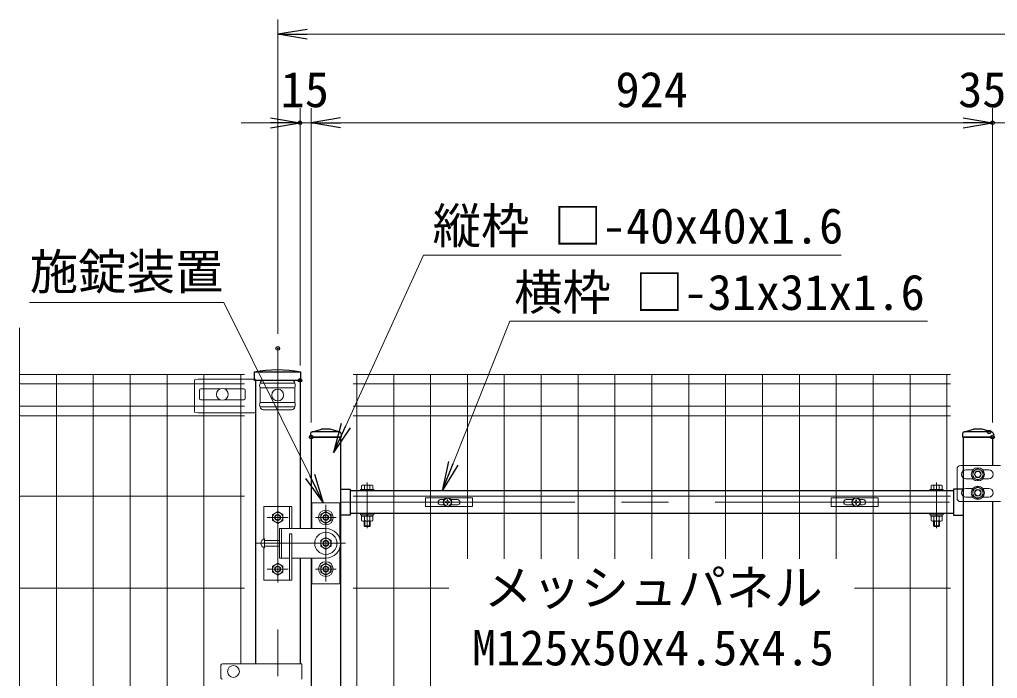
# Model space of a CAD drawing. Units: millimetres, scale not verified. Extents: x -4200 to 4200, y -2970 to 2970.
# Drawn here: x -2969 to -1643, y 515 to 1409 of the extents above; entities that cross this region are included whole.
import ezdxf
from ezdxf.enums import TextEntityAlignment as Align

# ---------------------------------------------------------------- set-up
doc = ezdxf.new("R2010")
doc.units = ezdxf.units.MM
doc.header["$LTSCALE"] = 10
doc.header["$PDMODE"] = 32
doc.header["$PDSIZE"] = 5
doc.linetypes.add('USER1', pattern=[50.8, 31.75, -6.35, 6.35, -6.35])
for name, color, linetype, lineweight in [('0-0_D-STR1', 1, 'Continuous', 25), ('0-2_D-BMK', 2, 'USER1', 13), ('0-5_D-STR-DIM', 7, 'Continuous', 13), ('0-8_D-STR2', 7, 'Continuous', 13), ('0-9_D-STR3', 3, 'Continuous', 13), ('0-A_D-STR-TXT', 7, 'Continuous', 13)]:
    doc.layers.add(name, color=color, linetype=linetype, lineweight=lineweight)
doc.layers.add('0-6_0', color=7, linetype='Continuous')
doc.layers.add('0-7_Defpoints', color=6, linetype='Continuous')
doc.styles.add('ＭＳ ゴシック', font='')
doc.styles.get('ＭＳ ゴシック').set_extended_font_data('MS Gothic')

# ---------------------------------------------------------------- blocks, each defined once
blk = doc.blocks.new('_Open')
at = {"layer": '0-6_0'}
blk.add_line((-10, 1.667), (0, 0), dxfattribs=at)
blk.add_lwpolyline([(-10, -1.667), (0, 0), (-10, 0)], dxfattribs=at)
blk = doc.blocks.new('A$Cc5bff5c2')
at = {"layer": '0-9_D-STR3'}
for p, q in [((-297.7, 60), (337.3, 60)), ((-297.7, -60), (-297.7, 60)), ((-95.2, 35), (-45.6, 35)), ((-18.5, 4.2), (-31.5, 3.9)), ((-31.5, 3.9), (-31.5, -4)), ((-4, 31.5), (-4.2, 18.5)), ((-4, 31.5), (4, 31.5)), ((4, 31.5), (4.2, 18.5)), ((18.5, 4.2), (31.5, 3.9)), ((31.5, 3.9), (31.5, -4)), ((45.6, 35), (134.8, 35)), ((-95.2, -35), (-45.6, -35)), ((-18.5, -4.2), (-31.5, -4)), ((-4, -31.5), (-4.2, -18.5)), ((18.5, -4.2), (31.5, -4)), ((45.6, -35), (134.8, -35))]:
    blk.add_line(p, q, dxfattribs=at)
for points in [[(-297.7, -60), (337.3, -60), (337.3, 60)], [(-4, -31.5), (4, -31.5), (4.2, -18.5)]]:
    blk.add_lwpolyline(points, dxfattribs=at)
for radius in [57.5, 52.5]:
    blk.add_circle((0, 0), radius, dxfattribs=at)
for centre, radius, start, end in [((-95.2, 0), 35, 90, 270), ((-19.1, 19), 14.9, 270, 0), ((19.1, 19), 14.9, 180, 270), ((134.8, 0), 35, 270, 90), ((-19.1, -19), 14.9, 0, 90), ((19.1, -19), 14.9, 90, 180)]:
    blk.add_arc(centre, radius, start, end, dxfattribs=at)
blk = doc.blocks.new('A$C5ba32ecb')
at = {"layer": '0-9_D-STR3'}
for p, q in [((-337.5, 60), (297.5, 60)), ((-337.5, -60), (-337.5, 60)), ((-135, 35), (-45.6, 35)), ((-18.5, 4.2), (-31.5, 3.9)), ((-31.5, 3.9), (-31.5, -4)), ((-4, 31.5), (-4.2, 18.5)), ((-4, 31.5), (4, 31.5)), ((4, 31.5), (4.2, 18.5)), ((18.5, 4.2), (31.5, 3.9)), ((31.5, 3.9), (31.5, -4)), ((45.6, 35), (95, 35)), ((-135, -35), (-45.6, -35)), ((-18.5, -4.2), (-31.5, -4)), ((-4, -31.5), (-4.2, -18.5)), ((18.5, -4.2), (31.5, -4)), ((45.6, -35), (95, -35))]:
    blk.add_line(p, q, dxfattribs=at)
for points in [[(-337.5, -60), (297.5, -60), (297.5, 60)], [(-4, -31.5), (4, -31.5), (4.2, -18.5)]]:
    blk.add_lwpolyline(points, dxfattribs=at)
for radius in [57.5, 52.5]:
    blk.add_circle((0, 0), radius, dxfattribs=at)
for centre, radius, start, end in [((-135, 0), 35, 90, 270), ((-19.1, 19), 14.9, 270, 0), ((19.1, 19), 14.9, 180, 270), ((95, 0), 35, 270, 90), ((-19.1, -19), 14.9, 0, 90), ((19.1, -19), 14.9, 90, 180)]:
    blk.add_arc(centre, radius, start, end, dxfattribs=at)

msp = doc.modelspace()

# ---------------------------------------------------------------- linework, layer by layer
at = {"layer": '0-0_D-STR1'}
for p, q in [((-2587.9, 930.68), (-2650.8, 930.68)), ((-2587.9, 930.68), (-2650.8, 930.68)), ((-2650.8, 930.68), (-2650.8, 919.68)), ((-2587.9, 919.68), (-2587.9, 930.68)), ((-2587.9, 919.68), (-2587.9, 930.68)), ((-2587.9, 919.68), (-2650.8, 919.68)), ((-2649.3, 919.68), (-2649.3, 535.43)), ((-2588.8, 919.68), (-2588.8, 718.68)), ((-2573.1, 849.58), (-2559.8, 853.68)), ((-2535.2, 849.68), (-2572.4, 849.68)), ((-2547.8, 853.68), (-2559.8, 853.68)), ((-2534.49, 849.58), (-2547.8, 853.68)), ((-1689.1, 849.58), (-1675.8, 853.68)), ((-1651.2, 849.68), (-1688.4, 849.68)), ((-1663.8, 853.68), (-1675.8, 853.68)), ((-1650.49, 849.58), (-1663.8, 853.68)), ((-2574.8, 847.28), (-2574.8, 842.68)), ((-2532.8, 842.68), (-2574.8, 842.68)), ((-2573.8, 842.68), (-2573.8, 718.68)), ((-2573.8, 842.68), (-2533.8, 842.68)), ((-2533.8, 842.68), (-2533.8, -242.32)), ((-2532.8, 847.28), (-2532.8, 842.68)), ((-1690.8, 847.28), (-1690.8, 842.68)), ((-1648.8, 842.68), (-1690.8, 842.68)), ((-1689.8, 842.68), (-1689.8, -242.32)), ((-1689.8, 842.68), (-1649.8, 842.68)), ((-1649.8, 842.68), (-1649.8, 804.19)), ((-1648.8, 847.28), (-1648.8, 842.68)), ((-2533.8, 771.88), (-2520.8, 771.88)), ((-2520.8, 771.88), (-2520.8, 736.98)), ((-1702.8, 769.93), (-2520.8, 769.93)), ((-1689.8, 771.88), (-1702.8, 771.88)), ((-1649.8, 755.19), (-1649.8, -7.31)), ((-2520.8, 736.98), (-2533.8, 736.98)), ((-1702.8, 738.93), (-2520.8, 738.93)), ((-2588.8, 678.68), (-2588.8, 535.43)), ((-2573.8, 678.68), (-2573.8, -242.32))]:
    msp.add_line(p, q, dxfattribs=at)
msp.add_lwpolyline([(-1702.8, 771.88), (-1702.8, 736.98), (-1689.8, 736.98)], dxfattribs=at)
for centre, radius, start, end in [((-2619.35, 771.25), 162.5, 78.84081, 101.15919), ((-2619.35, 771.25), 162.5, 78.84081, 101.15919), ((-2572.4, 847.28), 2.4, 90, 180), ((-2535.2, 847.28), 2.4, 0, 90), ((-1688.4, 847.28), 2.4, 90, 180), ((-1651.2, 847.28), 2.4, 0, 90)]:
    msp.add_arc(centre, radius, start, end, dxfattribs=at)
at = {"layer": '0-2_D-BMK'}
for p, q in [((-2619.05, 962.92), (-2619.05, -532.89)), ((-2497.8, 719.09), (-2497.8, 781.18)), ((-1725.8, 719.09), (-1725.8, 781.18)), ((-2619.05, 745.68), (-2619.05, 651.68)), ((-2553.8, 750.68), (-2553.8, 646.69)), ((-2533.8, 754.43), (-1689.8, 754.43)), ((-2633.17, 733.68), (-2604.92, 733.68)), ((-2567.92, 733.68), (-2539.67, 733.68)), ((-2648.01, 698.68), (-2526.96, 698.68)), ((-2633.17, 663.68), (-2604.92, 663.68)), ((-2567.92, 663.68), (-2539.67, 663.68))]:
    msp.add_line(p, q, dxfattribs=at)
at = {"layer": '0-5_D-STR-DIM'}
for p, q in [((-2619.05, 982.92), (-2619.05, 1408.93)), ((-2579.05, 1388.93), (-1624.05, 1388.93)), ((-2588.8, 939.68), (-2588.8, 1288.93)), ((-2573.8, 862.68), (-2573.8, 1288.93)), ((-2573.8, 862.68), (-2573.8, 1288.93)), ((-1649.8, 862.68), (-1649.8, 1288.93)), ((-1649.8, 862.68), (-1649.8, 1288.93)), ((-2628.8, 1268.93), (-2668.8, 1268.93)), ((-2573.8, 1268.93), (-2588.8, 1268.93)), ((-2533.8, 1268.93), (-1689.8, 1268.93)), ((-2533.8, 1268.93), (-2493.8, 1268.93)), ((-1689.8, 1268.93), (-1729.8, 1268.93)), ((-1649.8, 1268.93), (-1614.3, 1268.93))]:
    msp.add_line(p, q, dxfattribs=at)
at = {"layer": '0-7_Defpoints'}
for p in [(-2588.8, 1268.93), (-1649.8, 1268.93), (-2619.05, 962.92), (-2588.8, 919.68), (-1654.52, 849.68), (-2573.8, 842.68), (-1649.8, 842.68)]:
    msp.add_point(p, dxfattribs=at)
at = {"layer": '0-8_D-STR2'}
for p, q in [((-2969.05, 368.34), (-2969.05, 990.68)), ((-2664.05, 927.68), (-2969.05, 927.68)), ((-2664.05, 914.81), (-2969.05, 914.81)), ((-2919.05, -242.32), (-2919.05, 927.68)), ((-2869.05, -242.32), (-2869.05, 927.68)), ((-2819.05, -242.32), (-2819.05, 927.68)), ((-2769.05, -242.32), (-2769.05, 927.68)), ((-2719.05, -242.32), (-2719.05, 927.68)), ((-2669.05, 535.43), (-2669.05, 927.68)), ((-1706.8, 927.68), (-2516.8, 927.68)), ((-1706.8, 914.81), (-2516.8, 914.81)), ((-2511.8, -242.32), (-2511.8, 927.68)), ((-2461.8, -242.32), (-2461.8, 927.68)), ((-2411.8, -242.32), (-2411.8, 927.68)), ((-2361.8, 677.68), (-2361.8, 927.68)), ((-2311.8, 677.68), (-2311.8, 927.68)), ((-2261.8, 677.68), (-2261.8, 927.68)), ((-2211.8, 677.68), (-2211.8, 927.68)), ((-2161.8, 677.68), (-2161.8, 927.68)), ((-2111.8, 677.68), (-2111.8, 927.68)), ((-2061.8, 677.68), (-2061.8, 927.68)), ((-2011.8, 677.68), (-2011.8, 927.68)), ((-1961.8, 677.68), (-1961.8, 927.68)), ((-1911.8, 677.68), (-1911.8, 927.68)), ((-1861.8, 677.68), (-1861.8, 927.68)), ((-1811.8, -242.32), (-1811.8, 927.68)), ((-1761.8, -242.32), (-1761.8, 927.68)), ((-1711.8, -242.32), (-1711.8, 927.68)), ((-2664.05, 884.56), (-2969.05, 884.56)), ((-1706.8, 884.56), (-2516.8, 884.56)), ((-2664.05, 871.68), (-2969.05, 871.68)), ((-1706.8, 871.68), (-2516.8, 871.68)), ((-2664.05, 762.68), (-2969.05, 762.68)), ((-1706.8, 762.68), (-2516.8, 762.68)), ((-2664.05, 637.68), (-2969.05, 637.68)), ((-2387.05, 637.68), (-2516.8, 637.68)), ((-1706.8, 637.68), (-1837.05, 637.68))]:
    msp.add_line(p, q, dxfattribs=at)
at = {"layer": '0-9_D-STR3'}
for p, q in [((-2727.05, 921.48), (-2732.05, 920.48)), ((-2732.05, 876.68), (-2732.05, 920.48)), ((-2727.05, 921.48), (-2651.17, 921.48)), ((-2649.3, 921.09), (-2651.17, 921.48)), ((-2642.72, 915.68), (-2595.97, 915.68)), ((-2638.72, 919.68), (-2599.97, 919.68)), ((-2725.17, 906.18), (-2725.17, 895.18)), ((-2723.17, 908.18), (-2696.83, 908.18)), ((-2691.26, 908.18), (-2665.17, 908.18)), ((-2663.17, 906.18), (-2663.17, 895.18)), ((-2642.72, 909.68), (-2595.97, 909.68)), ((-2642.72, 909.68), (-2642.72, 889.68)), ((-2595.97, 909.68), (-2595.97, 889.68)), ((-2723.17, 893.18), (-2696.83, 893.18)), ((-2691.26, 893.18), (-2665.17, 893.18)), ((-2642.72, 889.68), (-2595.97, 889.68)), ((-2727.05, 875.68), (-2732.05, 876.68)), ((-2727.05, 875.68), (-2651.17, 875.68)), ((-2651.17, 875.68), (-2649.3, 876.61)), ((-2642.72, 883.68), (-2595.97, 883.68)), ((-2638.72, 879.68), (-2599.97, 879.68)), ((-1698.06, 799.19), (-1698.06, 760.19)), ((-1639.2, 804.19), (-1693.06, 804.19)), ((-1676.51, 798.19), (-1686.06, 798.19)), ((-1663.09, 798.19), (-1655.06, 798.19)), ((-1676.51, 786.19), (-1686.06, 786.19)), ((-1663.09, 786.19), (-1655.06, 786.19)), ((-2506.8, 771.53), (-2506.8, 769.93)), ((-2506.8, 771.53), (-2488.8, 771.53)), ((-2506.8, 769.93), (-2488.8, 769.93)), ((-2505.3, 771.53), (-2505.3, 776.99)), ((-2490.29, 771.53), (-2505.3, 771.53)), ((-2492.17, 777.54), (-2503.42, 777.54)), ((-2501.55, 771.53), (-2501.55, 776.99)), ((-2494.05, 771.53), (-2494.05, 776.99)), ((-2490.29, 771.53), (-2490.29, 776.99)), ((-2488.8, 771.53), (-2488.8, 769.93)), ((-1734.8, 771.53), (-1734.8, 769.93)), ((-1716.8, 771.53), (-1734.8, 771.53)), ((-1716.8, 769.93), (-1734.8, 769.93)), ((-1733.3, 771.53), (-1733.3, 776.99)), ((-1733.3, 771.53), (-1718.3, 771.53)), ((-1731.42, 777.54), (-1720.17, 777.54)), ((-1729.55, 771.53), (-1729.55, 776.99)), ((-1722.05, 771.53), (-1722.05, 776.99)), ((-1718.3, 771.53), (-1718.3, 776.99)), ((-1716.8, 771.53), (-1716.8, 769.93)), ((-1676.51, 773.19), (-1686.06, 773.19)), ((-1663.09, 773.19), (-1655.06, 773.19)), ((-1676.51, 761.19), (-1686.06, 761.19)), ((-1663.09, 761.19), (-1655.06, 761.19)), ((-2638.05, 704.31), (-2638.05, 748.68)), ((-2638.05, 748.68), (-2603.05, 748.68)), ((-2603.05, 718.68), (-2603.05, 748.68)), ((-2603.05, 748.68), (-2600.05, 748.68)), ((-2600.05, 718.68), (-2600.05, 748.68)), ((-2534.8, 753.68), (-2572.8, 753.68)), ((-2572.8, 753.68), (-2572.8, 718.68)), ((-2534.8, 704.93), (-2534.8, 753.68)), ((-1639.2, 755.19), (-1693.06, 755.19)), ((-2619.05, 741.77), (-2626.05, 737.73)), ((-2626.05, 729.64), (-2626.05, 737.73)), ((-2619.05, 725.6), (-2626.05, 729.64)), ((-2619.05, 741.77), (-2612.05, 737.73)), ((-2619.05, 725.6), (-2612.05, 729.64)), ((-2612.05, 729.64), (-2612.05, 737.73)), ((-2553.8, 741.77), (-2560.8, 737.73)), ((-2560.8, 729.64), (-2560.8, 737.73)), ((-2553.8, 725.6), (-2560.8, 729.64)), ((-2553.8, 741.77), (-2546.8, 737.73)), ((-2553.8, 725.6), (-2546.8, 729.64)), ((-2546.8, 729.64), (-2546.8, 737.73)), ((-2506.8, 738.93), (-2506.8, 737.33)), ((-2506.8, 738.93), (-2488.8, 738.93)), ((-2506.8, 737.33), (-2488.8, 737.33)), ((-2505.3, 735.33), (-2505.3, 729.39)), ((-2501.55, 735.33), (-2501.55, 729.39)), ((-2497.42, 735.33), (-2498.58, 737.34)), ((-2496.73, 735.33), (-2497.88, 737.33)), ((-2494.05, 735.33), (-2494.05, 729.39)), ((-2490.29, 735.33), (-2490.29, 729.39)), ((-2488.8, 738.93), (-2488.8, 737.33)), ((-1734.8, 738.93), (-1734.8, 737.33)), ((-1716.8, 738.93), (-1734.8, 738.93)), ((-1716.8, 737.33), (-1734.8, 737.33)), ((-1733.3, 735.33), (-1733.3, 729.39)), ((-1729.55, 735.33), (-1729.55, 729.39)), ((-1726.87, 735.33), (-1725.71, 737.33)), ((-1726.17, 735.33), (-1725.02, 737.34)), ((-1722.05, 735.33), (-1722.05, 729.39)), ((-1718.3, 735.33), (-1718.3, 729.39)), ((-1716.8, 738.93), (-1716.8, 737.33)), ((-2616.8, 718.68), (-2616.8, 678.68)), ((-2616.8, 718.68), (-2553.8, 718.68)), ((-2613.8, 718.68), (-2613.8, 678.68)), ((-2503.42, 728.83), (-2492.17, 728.83)), ((-2501.8, 722.53), (-2501.8, 728.83)), ((-2501.8, 722.53), (-2500.8, 721.53)), ((-2501.8, 722.53), (-2493.8, 722.53)), ((-2500.8, 721.53), (-2500.8, 728.83)), ((-2494.8, 721.53), (-2500.8, 721.53)), ((-2494.8, 721.53), (-2494.8, 728.83)), ((-2494.8, 721.53), (-2493.8, 722.53)), ((-2493.8, 722.53), (-2493.8, 728.83)), ((-1720.17, 728.83), (-1731.42, 728.83)), ((-1729.8, 722.53), (-1729.8, 728.83)), ((-1728.8, 721.53), (-1729.8, 722.53)), ((-1721.8, 722.53), (-1729.8, 722.53)), ((-1728.8, 721.53), (-1728.8, 728.83)), ((-1728.8, 721.53), (-1722.8, 721.53)), ((-1722.8, 721.53), (-1722.8, 728.83)), ((-1721.8, 722.53), (-1722.8, 721.53)), ((-1721.8, 722.53), (-1721.8, 728.83)), ((-2636.8, 692.68), (-2636.8, 704.68)), ((-2616.8, 702.68), (-2636.8, 702.68)), ((-2603.05, 711.68), (-2603.05, 648.68)), ((-2603.05, 711.68), (-2600.05, 711.68)), ((-2600.05, 711.68), (-2600.05, 648.68)), ((-2553.8, 706.77), (-2560.8, 702.73)), ((-2560.8, 694.64), (-2560.8, 702.73)), ((-2553.8, 706.77), (-2546.8, 702.73)), ((-2546.8, 694.64), (-2546.8, 702.73)), ((-2534.8, 704.93), (-2534.8, 704.93)), ((-2638.05, 648.68), (-2638.05, 693.06)), ((-2616.8, 694.68), (-2636.8, 694.68)), ((-2553.8, 690.6), (-2560.8, 694.64)), ((-2553.8, 690.6), (-2546.8, 694.64)), ((-2534.8, 692.44), (-2534.8, 643.69)), ((-2616.8, 678.68), (-2603.05, 678.68)), ((-2600.05, 678.68), (-2553.8, 678.68)), ((-2572.8, 643.69), (-2572.8, 678.68)), ((-2619.05, 671.77), (-2626.05, 667.73)), ((-2626.05, 667.73), (-2626.05, 659.64)), ((-2553.8, 671.77), (-2560.8, 667.73)), ((-2553.8, 671.77), (-2560.8, 667.73)), ((-2560.8, 667.73), (-2560.8, 659.64)), ((-2560.8, 659.64), (-2560.8, 667.73)), ((-2553.8, 671.77), (-2546.8, 667.73)), ((-2553.8, 671.77), (-2546.8, 667.73)), ((-2546.8, 667.73), (-2546.8, 659.64)), ((-2546.8, 659.64), (-2546.8, 667.73)), ((-2619.05, 655.6), (-2626.05, 659.64)), ((-2619.05, 655.6), (-2612.05, 659.64)), ((-2553.8, 655.6), (-2560.8, 659.64)), ((-2553.8, 655.6), (-2560.8, 659.64)), ((-2553.8, 655.6), (-2546.8, 659.64)), ((-2553.8, 655.6), (-2546.8, 659.64)), ((-2638.05, 648.68), (-2603.05, 648.68)), ((-2603.05, 648.68), (-2600.05, 648.68)), ((-2534.8, 643.69), (-2572.8, 643.69)), ((-2696.04, 533.43), (-2696.04, 516.43)), ((-2586.5, 535.43), (-2694.04, 535.43)), ((-2586.5, 535.43), (-2586.5, 514.43))]:
    msp.add_line(p, q, dxfattribs=at)
for points in [[(-1669.8, 800.29), (-1676.81, 796.24), (-1676.81, 788.14), (-1669.8, 784.09), (-1662.78, 788.14), (-1662.78, 796.24)], [(-1669.8, 775.29), (-1676.81, 771.24), (-1676.81, 763.14), (-1669.8, 759.09), (-1662.78, 763.14), (-1662.78, 771.24)]]:
    msp.add_lwpolyline(points, close=True, dxfattribs=at)
for points in [[(-2490.1, 735.33), (-2505.5, 735.33), (-2505.5, 737.34)], [(-2490.1, 735.33), (-2490.1, 737.33), (-2505.5, 737.34)], [(-1733.5, 735.33), (-1718.1, 735.33), (-1718.1, 737.34)], [(-1733.5, 735.33), (-1733.5, 737.33), (-1718.1, 737.34)], [(-2619.05, 671.77), (-2612.05, 667.73), (-2612.05, 659.64)]]:
    msp.add_lwpolyline(points, dxfattribs=at)
for centre, radius in [((-2694.05, 900.68), 8), ((-2619.05, 899.68), 8), ((-1669.8, 792.19), 9), ((-1669.8, 792.19), 9), ((-1669.8, 792.19), 7.03), ((-1669.8, 792.19), 4.5), ((-1669.8, 792.19), 4), ((-1669.8, 792.19), 4), ((-1669.8, 767.19), 9), ((-1669.8, 767.19), 9), ((-1669.8, 767.19), 7.03), ((-1669.8, 767.19), 4.5), ((-1669.8, 767.19), 4), ((-1669.8, 767.19), 4), ((-2553.8, 733.68), 10), ((-2619.05, 733.68), 7), ((-2619.05, 733.68), 4), ((-2619.05, 733.68), 3.5), ((-2553.8, 733.68), 7), ((-2553.8, 733.68), 4), ((-2553.8, 733.68), 3.5), ((-2553.8, 698.68), 15), ((-2553.8, 698.68), 7), ((-2553.8, 698.68), 4), ((-2553.8, 698.68), 3.5), ((-2619.05, 663.68), 7), ((-2619.05, 663.68), 4), ((-2619.05, 663.68), 3.5), ((-2553.8, 663.68), 10), ((-2553.8, 663.68), 10), ((-2553.8, 663.68), 7), ((-2553.8, 663.68), 7), ((-2553.8, 663.68), 4), ((-2553.8, 663.68), 4), ((-2553.8, 663.68), 3.5), ((-2553.8, 663.68), 3.5), ((-2679.05, 524.93), 8)]:
    msp.add_circle(centre, radius, dxfattribs=at)
for centre, radius, start, end in [((-2637.47, 912.68), 6.05, 150.26731, 209.73269), ((-2638.72, 915.68), 4, 90, 180), ((-2599.97, 915.68), 4, 0, 90), ((-2601.23, 912.68), 6.05, 330.26731, 29.73269), ((-2723.17, 906.18), 2, 90, 180), ((-2665.17, 906.18), 2, 0, 90), ((-2723.17, 895.18), 2, 180, 270), ((-2665.17, 895.18), 2, 270, 0), ((-2637.45, 886.68), 6.07, 150.37394, 209.62606), ((-2601.25, 886.68), 6.07, 330.37394, 29.62606), ((-2638.72, 883.68), 4, 180, 270), ((-2599.97, 883.68), 4, 270, 0), ((-1693.06, 799.19), 5, 90, 180), ((-1686.06, 792.19), 6, 90, 270), ((-1655.06, 792.19), 6, 270, 90), ((-2503.42, 774.08), 3.46, 57.13278, 122.86722), ((-2497.8, 764.55), 12.99, 73.22135, 106.77865), ((-2492.17, 774.08), 3.46, 57.13278, 122.86722), ((-1731.42, 774.08), 3.46, 57.13278, 122.86722), ((-1725.8, 764.55), 12.99, 73.22135, 106.77865), ((-1720.17, 774.08), 3.46, 57.13278, 122.86722), ((-1686.06, 767.19), 6, 90, 270), ((-1655.06, 767.19), 6, 270, 90), ((-1693.06, 760.19), 5, 180, 270), ((-2503.42, 732.29), 3.46, 237.13278, 302.86722), ((-2497.8, 741.83), 12.99, 253.22135, 286.77865), ((-2492.17, 732.29), 3.46, 237.13278, 302.86722), ((-1731.42, 732.29), 3.46, 237.13278, 302.86722), ((-1725.8, 741.83), 12.99, 253.22135, 286.77865), ((-1720.17, 732.29), 3.46, 237.13278, 302.86722), ((-2553.8, 698.68), 20, 270, 89.99983), ((-2635.7, 698.68), 6.1, 100.38886, 259.61115), ((-2694.04, 533.43), 2, 90, 180), ((-2694.04, 516.43), 2, 180, 270)]:
    msp.add_arc(centre, radius, start, end, dxfattribs=at)
at = {"layer": '0-A_D-STR-TXT'}
for points in [[(-1854.99, 1089.39), (-2421.5, 1089.39), (-2526.91, 858.2)], [(-2955.49, 1025.3), (-2692.17, 1025.3), (-2575.24, 789.52)], [(-1737.95, 999.88), (-2304.45, 999.88), (-2381.16, 807.1)]]:
    msp.add_lwpolyline(points, dxfattribs=at)

# ---------------------------------------------------------------- block references
at = {"layer": '0-5_D-STR-DIM', "xscale": 4, "yscale": 4, "rotation": 180}
for p in [(-2619.05, 1388.93), (-2573.8, 1268.93), (-2573.8, 1268.93)]:
    msp.add_blockref('_Open', p, dxfattribs=at)
at = {"layer": '0-5_D-STR-DIM', "xscale": 4, "yscale": 4}
for p in [(-2588.8, 1268.93), (-1649.8, 1268.93), (-1649.8, 1268.93)]:
    msp.add_blockref('_Open', p, dxfattribs=at)
at = {"layer": '0-9_D-STR3', "xscale": 0.1, "yscale": 0.1}
for name, p in [('A$Cc5bff5c2', (-2388.79, 754.43)), ('A$C5ba32ecb', (-1834.8, 754.43))]:
    msp.add_blockref(name, p, dxfattribs=at)
at = {"layer": '0-A_D-STR-TXT', "xscale": 4, "yscale": 4}
for p, rotation in [((-2543.5, 821.81), 245.48975), ((-2395.95, 769.93), 248.30114), ((-2557.47, 753.68), 296.37768)]:
    msp.add_blockref('_Open', p, dxfattribs=dict(at, rotation=rotation))

# ---------------------------------------------------------------- texts
at = {"layer": '0-5_D-STR-DIM', "style": 'ＭＳ ゴシック'}
for s, p in [('15', (-2615.05, 1275.67)), ('924', (-2161.05, 1275.67)), ('35.5', (-1696.52, 1275.67))]:
    msp.add_text(s, height=48.09, dxfattribs=at).set_placement(p, align=Align.BOTTOM_LEFT)
at = {"layer": '0-A_D-STR-TXT', "style": 'ＭＳ ゴシック'}
for s, p in [('縦枠 □-40x40x1.6 ', (-2408.98, 1090.71)), ('施錠装置', (-2955.19, 1028.51)), ('横枠 □-31x31x1.6', (-2298.42, 1000.67)), ('メッシュパネル', (-2339.46, 600.08)), ('M125x50x4.5x4.5', (-2355.7, 518.69))]:
    msp.add_text(s, height=48.09, dxfattribs=at).set_placement(p, align=Align.BOTTOM_LEFT)

doc.saveas('drawing.dxf')
